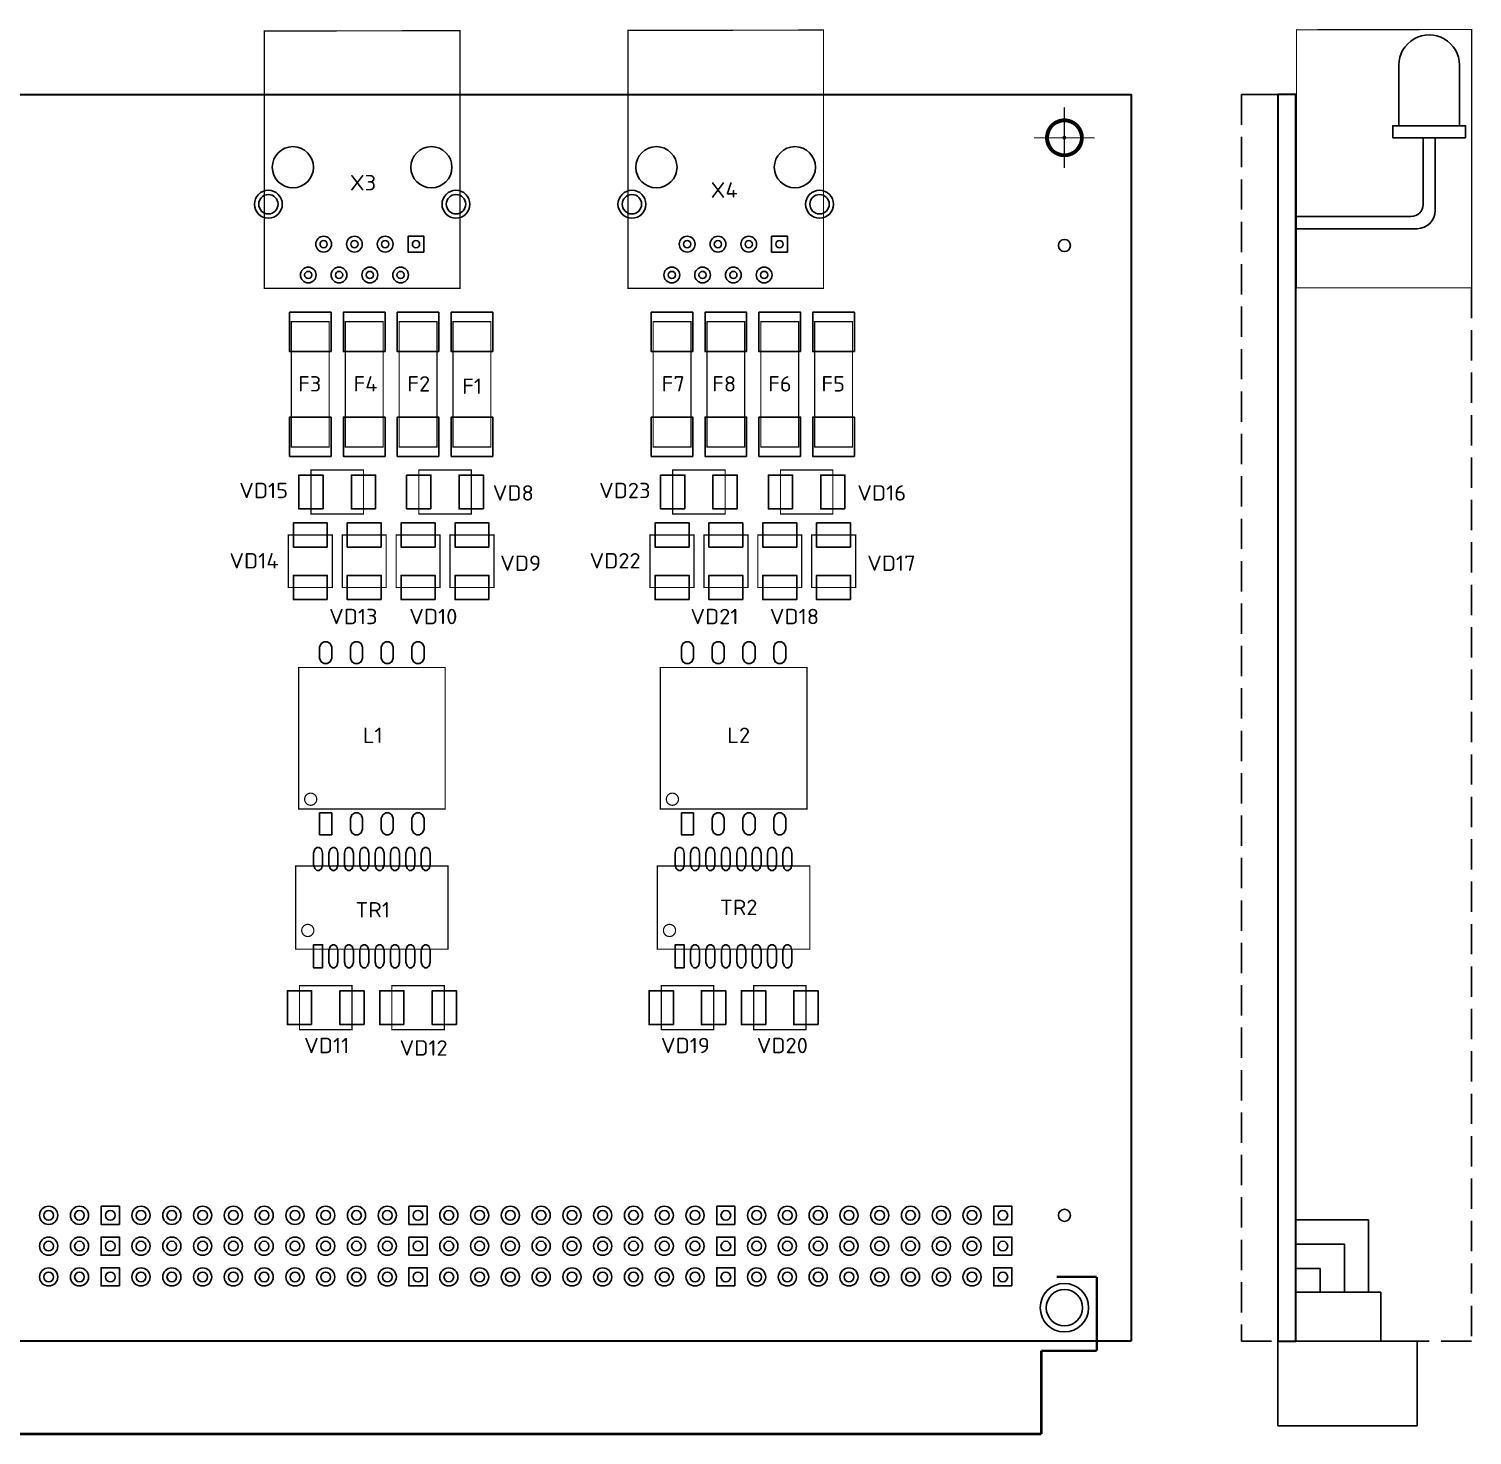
# Model space of a CAD drawing. Header units: millimetres. Extents: x 1127 to 1496, y -2533 to -2276.
# Drawn here: x 1376.7 to 1495.8, y -2392 to -2275.9 of the extents above; entities that cross this region are included whole.
import ezdxf
from ezdxf.enums import TextEntityAlignment as Align

# ---------------------------------------------------------------- set-up
doc = ezdxf.new("R2010")
doc.units = ezdxf.units.MM
doc.linetypes.add('ГОСТ 2.303 4', pattern=[7, 5, -2, 0])
doc.layers.get('0').update_dxf_attribs({"color": 250})
doc.layers.add('BOARD', color=173, linetype='Continuous', lineweight=35)
doc.layers.add('TOP', color=7, linetype='Continuous')
doc.styles.get("Standard").update_dxf_attribs({"font": 'txt.shx'})

# ---------------------------------------------------------------- blocks, each defined once
blk = doc.blocks.new('FIGURE_CIRCLE')
blk.add_circle((0, 0), 0.5)
blk = doc.blocks.new('FIGURE_SQUARE')
blk.add_lwpolyline([(-0.5, -0.5), (-0.5, 0.5), (0.5, 0.5), (0.5, -0.5)], close=True)
blk = doc.blocks.new('FIGURE_OBLONG')
blk.add_lwpolyline([(-0.5, -0.125), (-0.5, 0.125), (-0.416, 0.375), (-0.25, 0.5), (0.25, 0.5), (0.416, 0.375), (0.5, 0.125), (0.5, -0.125), (0.416, -0.375), (0.25, -0.5), (-0.25, -0.5), (-0.416, -0.375)], close=True)

msp = doc.modelspace()

# ---------------------------------------------------------------- linework, layer by layer
at = {"layer": 'BOARD'}
for points in [[(1467.65, -2384.2), (1234.4, -2384.2), (1234.4, -2281.33), (1467.65, -2281.33)], [(1479.75, -2384.2), (1481.25, -2384.2), (1481.25, -2281.33), (1479.75, -2281.33)]]:
    msp.add_lwpolyline(points, close=True, dxfattribs=at)
at = {"layer": 'TOP'}
for p, q in [((1489.75, -2278.9), (1489.75, -2283.9)), ((1494.75, -2278.9), (1494.75, -2283.9)), ((1478.25, -2281.33), (1476.75, -2281.33)), ((1491.75, -2284.9), (1491.75, -2290.4)), ((1492.75, -2284.9), (1492.75, -2290.9)), ((1490.75, -2291.4), (1481.25, -2291.4)), ((1491.25, -2292.4), (1481.25, -2292.4)), ((1487.25, -2374.2), (1481.25, -2374.2)), ((1487.25, -2380.17), (1487.25, -2374.2)), ((1485.25, -2376.2), (1481.25, -2376.2)), ((1485.25, -2380.17), (1485.25, -2376.2)), ((1483.25, -2378.2), (1481.25, -2378.2)), ((1483.25, -2380.17), (1483.25, -2378.2)), ((1481.25, -2380.17), (1488.25, -2380.17)), ((1488.25, -2380.17), (1488.25, -2384.2)), ((1479.75, -2391.2), (1479.75, -2384.2)), ((1481.25, -2384.2), (1491.25, -2384.2)), ((1491.25, -2384.2), (1491.25, -2391.2)), ((1491.25, -2391.2), (1479.75, -2391.2))]:
    msp.add_line(p, q, dxfattribs=at)
at = {"layer": 'TOP', "linetype": 'ГОСТ 2.303 4', "ltscale": 0.5}
for p, q in [((1476.75, -2281.33), (1476.75, -2384.2)), ((1479.75, -2281.33), (1478.25, -2281.33)), ((1495.75, -2297.28), (1495.75, -2384.2)), ((1476.75, -2384.2), (1479.75, -2384.2)), ((1495.75, -2384.2), (1491.25, -2384.2))]:
    msp.add_line(p, q, dxfattribs=at)
at = {"layer": 'TOP'}
for points, const_width in [([(1412.27, -2276.06), (1412.27, -2297.33), (1396.13, -2297.33), (1396.13, -2276.09), (1412.27, -2276.06), (1412.27, -2297.33), (1396.13, -2297.33)], 0.1), ([(1442.27, -2276.01), (1442.27, -2297.33), (1426.13, -2297.33), (1426.13, -2276.04), (1442.27, -2276.01), (1442.27, -2297.33), (1426.13, -2297.33)], 0.1), ([(1495.75, -2275.96), (1495.75, -2297.28), (1481.3, -2297.28), (1481.3, -2275.99), (1495.75, -2275.96), (1495.75, -2297.28), (1481.3, -2297.28)], 0.1), ([(1462.15, -2287.4), (1462.15, -2282.4)], 0.1), ([(1459.65, -2284.9), (1464.65, -2284.9)], 0.1), ([(1398.36, -2300.07), (1401.48, -2300.07), (1401.48, -2310.42), (1398.36, -2310.42), (1398.36, -2300.07)], 0.1), ([(1402.81, -2300.07), (1405.93, -2300.07), (1405.93, -2310.42), (1402.81, -2310.42), (1402.81, -2300.07)], 0.1), ([(1407.25, -2300.07), (1410.37, -2300.07), (1410.37, -2310.42), (1407.25, -2310.42), (1407.25, -2300.07)], 0.1), ([(1411.7, -2300.07), (1414.82, -2300.07), (1414.82, -2310.42), (1411.7, -2310.42), (1411.7, -2300.07)], 0.1), ([(1428.21, -2300.07), (1431.33, -2300.07), (1431.33, -2310.42), (1428.21, -2310.42), (1428.21, -2300.07)], 0.1), ([(1432.65, -2300.07), (1435.77, -2300.07), (1435.77, -2310.42), (1432.65, -2310.42), (1432.65, -2300.07)], 0.1), ([(1437.1, -2300.07), (1440.22, -2300.07), (1440.22, -2310.42), (1437.1, -2310.42), (1437.1, -2300.07)], 0.1), ([(1441.54, -2300.07), (1444.66, -2300.07), (1444.66, -2310.42), (1441.54, -2310.42), (1441.54, -2300.07)], 0.1), ([(1404.31, -2312.32), (1404.31, -2315.94), (1399.98, -2315.94), (1399.98, -2312.32), (1404.31, -2312.32)], 0.1), ([(1408.87, -2315.94), (1408.87, -2312.32), (1413.2, -2312.32), (1413.2, -2315.94), (1408.87, -2315.94)], 0.1), ([(1434.15, -2312.32), (1434.15, -2315.94), (1429.83, -2315.94), (1429.83, -2312.32), (1434.15, -2312.32)], 0.1), ([(1438.72, -2315.94), (1438.72, -2312.32), (1443.04, -2312.32), (1443.04, -2315.94), (1438.72, -2315.94)], 0.1), ([(1401.74, -2322.01), (1398.11, -2322.01), (1398.11, -2317.68), (1401.74, -2317.68), (1401.74, -2322.01)], 0.1), ([(1402.56, -2317.68), (1406.18, -2317.68), (1406.18, -2322.01), (1402.56, -2322.01), (1402.56, -2317.68)], 0.1), ([(1410.63, -2322.01), (1407, -2322.01), (1407, -2317.68), (1410.63, -2317.68), (1410.63, -2322.01)], 0.1), ([(1415.07, -2322.01), (1411.45, -2322.01), (1411.45, -2317.68), (1415.07, -2317.68), (1415.07, -2322.01)], 0.1), ([(1431.58, -2322.01), (1427.96, -2322.01), (1427.96, -2317.68), (1431.58, -2317.68), (1431.58, -2322.01)], 0.1), ([(1432.4, -2317.68), (1436.03, -2317.68), (1436.03, -2322.01), (1432.4, -2322.01), (1432.4, -2317.68)], 0.1), ([(1440.47, -2322.01), (1436.85, -2322.01), (1436.85, -2317.68), (1440.47, -2317.68), (1440.47, -2322.01)], 0.1), ([(1444.92, -2322.01), (1441.29, -2322.01), (1441.29, -2317.68), (1444.92, -2317.68), (1444.92, -2322.01)], 0.1), ([(1411.05, -2340.29), (1398.95, -2340.29), (1398.95, -2328.61), (1411.05, -2328.61), (1411.05, -2340.29)], 0.1), ([(1440.9, -2340.29), (1428.8, -2340.29), (1428.8, -2328.61), (1440.9, -2328.61), (1440.9, -2340.29)], 0.1), ([(1411.29, -2351.85), (1398.71, -2351.85), (1398.71, -2344.99), (1411.29, -2344.99), (1411.29, -2351.85)], 0.1), ([(1441.14, -2351.85), (1428.56, -2351.85), (1428.56, -2344.99), (1441.14, -2344.99), (1441.14, -2351.85)], 0.1), ([(1403.36, -2354.86), (1403.36, -2358.49), (1399.03, -2358.49), (1399.03, -2354.86), (1403.36, -2354.86)], 0.1), ([(1410.98, -2354.86), (1410.98, -2358.49), (1406.65, -2358.49), (1406.65, -2354.86), (1410.98, -2354.86)], 0.1), ([(1433.2, -2354.86), (1433.2, -2358.49), (1428.88, -2358.49), (1428.88, -2354.86), (1433.2, -2354.86)], 0.1), ([(1440.82, -2354.86), (1440.82, -2358.49), (1436.5, -2358.49), (1436.5, -2354.86), (1440.82, -2354.86)], 0.1), ([(1464.82, -2378.9), (1461.52, -2378.9)], 0.203), ([(1464.82, -2385), (1464.82, -2378.9)], 0.203), ([(1460.25, -2385), (1464.82, -2385)], 0.203), ([(1460.25, -2391.86), (1460.25, -2385)], 0.203), ([(1375.16, -2391.86), (1460.25, -2391.86)], 0.203)]:
    msp.add_lwpolyline(points, dxfattribs=dict(at, const_width=const_width))
for points, const_width in [([(1462.15, -2283.4, 1), (1462.15, -2286.4, 1), (1462.15, -2283.4)], 0.2), ([(1399.95, -2338.98, 1), (1399.95, -2339.98, 1), (1399.95, -2338.98)], 0.1), ([(1429.8, -2338.98, 1), (1429.8, -2339.98, 1), (1429.8, -2338.98)], 0.1), ([(1399.71, -2349.81, 1), (1399.71, -2350.81, 1), (1399.71, -2349.81)], 0.1), ([(1429.56, -2349.81, 1), (1429.56, -2350.81, 1), (1429.56, -2349.81)], 0.1)]:
    msp.add_lwpolyline(points, format="xyb", dxfattribs=dict(at, const_width=const_width))
msp.add_lwpolyline([(1495.25, -2284.9), (1495.25, -2283.9), (1489.25, -2283.9), (1489.25, -2284.9)], close=True, dxfattribs=at)
for centre, radius, start, end in [((1491.25, -2290.9), 1.5, 199.4712, 199.4712), ((1490.75, -2290.4), 1, 270, 0), ((1491.25, -2290.9), 1.5, 270, 0)]:
    msp.add_arc(centre, radius, start, end, dxfattribs=at)
at = {"layer": 'TOP', "extrusion": (0, 0, -1)}
msp.add_ellipse((1492.25, -2278.9), major_axis=(0, 2.5), ratio=1, start_param=4.712389, end_param=7.853982, dxfattribs=at)

# ---------------------------------------------------------------- block references
at = {"layer": 'TOP', "rotation": 90}
for name, p, xscale, yscale in [('FIGURE_CIRCLE', (1462.15, -2284.9), 2.7, 2.7), ('FIGURE_CIRCLE', (1462.15, -2284.9), 0.2, 0.2), ('FIGURE_CIRCLE', (1398.48, -2287.33), 3.4, 3.4), ('FIGURE_CIRCLE', (1398.48, -2287.33), 3.4, 3.4), ('FIGURE_CIRCLE', (1409.91, -2287.33), 3.4, 3.4), ('FIGURE_CIRCLE', (1409.91, -2287.33), 3.4, 3.4), ('FIGURE_CIRCLE', (1428.48, -2287.33), 3.4, 3.4), ('FIGURE_CIRCLE', (1428.48, -2287.33), 3.4, 3.4), ('FIGURE_CIRCLE', (1439.91, -2287.33), 3.4, 3.4), ('FIGURE_CIRCLE', (1439.91, -2287.33), 3.4, 3.4), ('FIGURE_CIRCLE', (1396.46, -2290.38), 2.3, 2.3), ('FIGURE_CIRCLE', (1396.46, -2290.38), 1.6, 1.6), ('FIGURE_CIRCLE', (1411.94, -2290.38), 2.3, 2.3), ('FIGURE_CIRCLE', (1411.94, -2290.38), 1.6, 1.6), ('FIGURE_CIRCLE', (1426.46, -2290.38), 2.3, 2.3), ('FIGURE_CIRCLE', (1426.46, -2290.38), 1.6, 1.6), ('FIGURE_CIRCLE', (1441.94, -2290.38), 2.3, 2.3), ('FIGURE_CIRCLE', (1441.94, -2290.38), 1.6, 1.6), ('FIGURE_CIRCLE', (1401.02, -2293.68), 1.3, 1.3), ('FIGURE_CIRCLE', (1401.02, -2293.68), 0.6, 0.6), ('FIGURE_CIRCLE', (1403.56, -2293.68), 1.3, 1.3), ('FIGURE_CIRCLE', (1403.56, -2293.68), 0.6, 0.6), ('FIGURE_CIRCLE', (1406.1, -2293.68), 1.3, 1.3), ('FIGURE_CIRCLE', (1406.1, -2293.68), 0.6, 0.6), ('FIGURE_SQUARE', (1408.64, -2293.68), 1.3, 1.3), ('FIGURE_CIRCLE', (1408.64, -2293.68), 0.6, 0.6), ('FIGURE_CIRCLE', (1431.02, -2293.68), 1.3, 1.3), ('FIGURE_CIRCLE', (1431.02, -2293.68), 0.6, 0.6), ('FIGURE_CIRCLE', (1433.56, -2293.68), 1.3, 1.3), ('FIGURE_CIRCLE', (1433.56, -2293.68), 0.6, 0.6), ('FIGURE_CIRCLE', (1436.1, -2293.68), 1.3, 1.3), ('FIGURE_CIRCLE', (1436.1, -2293.68), 0.6, 0.6), ('FIGURE_SQUARE', (1438.64, -2293.68), 1.3, 1.3), ('FIGURE_CIRCLE', (1438.64, -2293.68), 0.6, 0.6), ('FIGURE_CIRCLE', (1399.75, -2296.22), 1.3, 1.3), ('FIGURE_CIRCLE', (1399.75, -2296.22), 0.6, 0.6), ('FIGURE_CIRCLE', (1402.29, -2296.22), 1.3, 1.3), ('FIGURE_CIRCLE', (1402.29, -2296.22), 0.6, 0.6), ('FIGURE_CIRCLE', (1404.83, -2296.22), 1.3, 1.3), ('FIGURE_CIRCLE', (1404.83, -2296.22), 0.6, 0.6), ('FIGURE_CIRCLE', (1407.37, -2296.22), 1.3, 1.3), ('FIGURE_CIRCLE', (1407.37, -2296.22), 0.6, 0.6), ('FIGURE_CIRCLE', (1429.75, -2296.22), 1.3, 1.3), ('FIGURE_CIRCLE', (1429.75, -2296.22), 0.6, 0.6), ('FIGURE_CIRCLE', (1432.29, -2296.22), 1.3, 1.3), ('FIGURE_CIRCLE', (1432.29, -2296.22), 0.6, 0.6), ('FIGURE_CIRCLE', (1434.83, -2296.22), 1.3, 1.3), ('FIGURE_CIRCLE', (1434.83, -2296.22), 0.6, 0.6), ('FIGURE_CIRCLE', (1437.37, -2296.22), 1.3, 1.3), ('FIGURE_CIRCLE', (1437.37, -2296.22), 0.6, 0.6), ('FIGURE_SQUARE', (1399.92, -2300.92), 3.25, 3.43), ('FIGURE_SQUARE', (1404.37, -2300.92), 3.25, 3.43), ('FIGURE_SQUARE', (1408.81, -2300.92), 3.25, 3.43), ('FIGURE_SQUARE', (1413.26, -2300.92), 3.25, 3.43), ('FIGURE_SQUARE', (1429.77, -2300.92), 3.25, 3.43), ('FIGURE_SQUARE', (1434.21, -2300.92), 3.25, 3.43), ('FIGURE_SQUARE', (1438.66, -2300.92), 3.25, 3.43), ('FIGURE_SQUARE', (1443.1, -2300.92), 3.25, 3.43), ('FIGURE_SQUARE', (1399.92, -2309.57), 3.25, 3.43), ('FIGURE_SQUARE', (1404.37, -2309.57), 3.25, 3.43), ('FIGURE_SQUARE', (1408.81, -2309.57), 3.25, 3.43), ('FIGURE_SQUARE', (1413.26, -2309.57), 3.25, 3.43), ('FIGURE_SQUARE', (1429.77, -2309.57), 3.25, 3.43), ('FIGURE_SQUARE', (1434.21, -2309.57), 3.25, 3.43), ('FIGURE_SQUARE', (1438.66, -2309.57), 3.25, 3.43), ('FIGURE_SQUARE', (1443.1, -2309.57), 3.25, 3.43), ('FIGURE_SQUARE', (1399.98, -2314.13), 2.8, 2), ('FIGURE_SQUARE', (1404.31, -2314.13), 2.8, 2), ('FIGURE_SQUARE', (1408.87, -2314.13), 2.8, 2), ('FIGURE_SQUARE', (1413.2, -2314.13), 2.8, 2), ('FIGURE_SQUARE', (1429.83, -2314.13), 2.8, 2), ('FIGURE_SQUARE', (1434.15, -2314.13), 2.8, 2), ('FIGURE_SQUARE', (1438.72, -2314.13), 2.8, 2), ('FIGURE_SQUARE', (1443.04, -2314.13), 2.8, 2), ('FIGURE_SQUARE', (1399.92, -2317.68), 2, 2.8), ('FIGURE_SQUARE', (1404.37, -2317.68), 2, 2.8), ('FIGURE_SQUARE', (1408.81, -2317.68), 2, 2.8), ('FIGURE_SQUARE', (1413.26, -2317.68), 2, 2.8), ('FIGURE_SQUARE', (1429.77, -2317.68), 2, 2.8), ('FIGURE_SQUARE', (1434.21, -2317.68), 2, 2.8), ('FIGURE_SQUARE', (1438.66, -2317.68), 2, 2.8), ('FIGURE_SQUARE', (1443.1, -2317.68), 2, 2.8), ('FIGURE_SQUARE', (1399.92, -2322.01), 2, 2.8), ('FIGURE_SQUARE', (1404.37, -2322.01), 2, 2.8), ('FIGURE_SQUARE', (1408.81, -2322.01), 2, 2.8), ('FIGURE_SQUARE', (1413.26, -2322.01), 2, 2.8), ('FIGURE_SQUARE', (1429.77, -2322.01), 2, 2.8), ('FIGURE_SQUARE', (1434.21, -2322.01), 2, 2.8), ('FIGURE_SQUARE', (1438.66, -2322.01), 2, 2.8), ('FIGURE_SQUARE', (1443.1, -2322.01), 2, 2.8), ('FIGURE_OBLONG', (1400.56, -2344.41), 1.91, 0.74), ('FIGURE_OBLONG', (1401.83, -2344.41), 1.91, 0.74), ('FIGURE_OBLONG', (1403.1, -2344.41), 1.91, 0.74), ('FIGURE_OBLONG', (1404.37, -2344.41), 1.91, 0.74), ('FIGURE_OBLONG', (1405.64, -2344.41), 1.91, 0.74), ('FIGURE_OBLONG', (1406.91, -2344.41), 1.91, 0.74), ('FIGURE_OBLONG', (1408.18, -2344.41), 1.91, 0.74), ('FIGURE_OBLONG', (1409.45, -2344.41), 1.91, 0.74), ('FIGURE_OBLONG', (1430.4, -2344.41), 1.91, 0.74), ('FIGURE_OBLONG', (1431.67, -2344.41), 1.91, 0.74), ('FIGURE_OBLONG', (1432.94, -2344.41), 1.91, 0.74), ('FIGURE_OBLONG', (1434.21, -2344.41), 1.91, 0.74), ('FIGURE_OBLONG', (1435.48, -2344.41), 1.91, 0.74), ('FIGURE_OBLONG', (1436.75, -2344.41), 1.91, 0.74), ('FIGURE_OBLONG', (1438.02, -2344.41), 1.91, 0.74), ('FIGURE_OBLONG', (1439.29, -2344.41), 1.91, 0.74), ('FIGURE_SQUARE', (1400.56, -2352.44), 1.91, 0.74), ('FIGURE_OBLONG', (1401.83, -2352.44), 1.91, 0.74), ('FIGURE_OBLONG', (1403.1, -2352.44), 1.91, 0.74), ('FIGURE_OBLONG', (1404.37, -2352.44), 1.91, 0.74), ('FIGURE_OBLONG', (1405.64, -2352.44), 1.91, 0.74), ('FIGURE_OBLONG', (1406.91, -2352.44), 1.91, 0.74), ('FIGURE_OBLONG', (1408.18, -2352.44), 1.91, 0.74), ('FIGURE_OBLONG', (1409.45, -2352.44), 1.91, 0.74), ('FIGURE_SQUARE', (1430.4, -2352.44), 1.91, 0.74), ('FIGURE_OBLONG', (1431.67, -2352.44), 1.91, 0.74), ('FIGURE_OBLONG', (1432.94, -2352.44), 1.91, 0.74), ('FIGURE_OBLONG', (1434.21, -2352.44), 1.91, 0.74), ('FIGURE_OBLONG', (1435.48, -2352.44), 1.91, 0.74), ('FIGURE_OBLONG', (1436.75, -2352.44), 1.91, 0.74), ('FIGURE_OBLONG', (1438.02, -2352.44), 1.91, 0.74), ('FIGURE_OBLONG', (1439.29, -2352.44), 1.91, 0.74), ('FIGURE_SQUARE', (1399.03, -2356.68), 2.8, 2), ('FIGURE_SQUARE', (1403.36, -2356.68), 2.8, 2), ('FIGURE_SQUARE', (1406.65, -2356.68), 2.8, 2), ('FIGURE_SQUARE', (1410.98, -2356.68), 2.8, 2), ('FIGURE_SQUARE', (1428.88, -2356.68), 2.8, 2), ('FIGURE_SQUARE', (1433.2, -2356.68), 2.8, 2), ('FIGURE_SQUARE', (1436.5, -2356.68), 2.8, 2), ('FIGURE_SQUARE', (1440.82, -2356.68), 2.8, 2), ('FIGURE_CIRCLE', (1378.33, -2373.82), 1.5, 1.5), ('FIGURE_CIRCLE', (1378.33, -2373.82), 0.8, 0.8), ('FIGURE_CIRCLE', (1380.87, -2373.82), 1.5, 1.5), ('FIGURE_CIRCLE', (1380.87, -2373.82), 0.8, 0.8), ('FIGURE_SQUARE', (1383.41, -2373.82), 1.5, 1.5), ('FIGURE_CIRCLE', (1383.41, -2373.82), 0.8, 0.8), ('FIGURE_CIRCLE', (1385.95, -2373.82), 1.5, 1.5), ('FIGURE_CIRCLE', (1385.95, -2373.82), 0.8, 0.8), ('FIGURE_CIRCLE', (1388.49, -2373.82), 1.5, 1.5), ('FIGURE_CIRCLE', (1388.49, -2373.82), 0.8, 0.8), ('FIGURE_CIRCLE', (1391.03, -2373.82), 1.5, 1.5), ('FIGURE_CIRCLE', (1391.03, -2373.82), 0.8, 0.8), ('FIGURE_CIRCLE', (1393.57, -2373.82), 1.5, 1.5), ('FIGURE_CIRCLE', (1393.57, -2373.82), 0.8, 0.8), ('FIGURE_CIRCLE', (1396.11, -2373.82), 1.5, 1.5), ('FIGURE_CIRCLE', (1396.11, -2373.82), 0.8, 0.8), ('FIGURE_CIRCLE', (1398.65, -2373.82), 1.5, 1.5), ('FIGURE_CIRCLE', (1398.65, -2373.82), 0.8, 0.8), ('FIGURE_CIRCLE', (1401.19, -2373.82), 1.5, 1.5), ('FIGURE_CIRCLE', (1401.19, -2373.82), 0.8, 0.8), ('FIGURE_CIRCLE', (1403.73, -2373.82), 1.5, 1.5), ('FIGURE_CIRCLE', (1403.73, -2373.82), 0.8, 0.8), ('FIGURE_CIRCLE', (1406.27, -2373.82), 1.5, 1.5), ('FIGURE_CIRCLE', (1406.27, -2373.82), 0.8, 0.8), ('FIGURE_SQUARE', (1408.81, -2373.82), 1.5, 1.5), ('FIGURE_CIRCLE', (1408.81, -2373.82), 0.8, 0.8), ('FIGURE_CIRCLE', (1411.35, -2373.82), 1.5, 1.5), ('FIGURE_CIRCLE', (1411.35, -2373.82), 0.8, 0.8), ('FIGURE_CIRCLE', (1413.89, -2373.82), 1.5, 1.5), ('FIGURE_CIRCLE', (1413.89, -2373.82), 0.8, 0.8), ('FIGURE_CIRCLE', (1416.43, -2373.82), 1.5, 1.5), ('FIGURE_CIRCLE', (1416.43, -2373.82), 0.8, 0.8), ('FIGURE_CIRCLE', (1418.97, -2373.82), 1.5, 1.5), ('FIGURE_CIRCLE', (1418.97, -2373.82), 0.8, 0.8), ('FIGURE_CIRCLE', (1421.51, -2373.82), 1.5, 1.5), ('FIGURE_CIRCLE', (1421.51, -2373.82), 0.8, 0.8), ('FIGURE_CIRCLE', (1424.05, -2373.82), 1.5, 1.5), ('FIGURE_CIRCLE', (1424.05, -2373.82), 0.8, 0.8), ('FIGURE_CIRCLE', (1426.59, -2373.82), 1.5, 1.5), ('FIGURE_CIRCLE', (1426.59, -2373.82), 0.8, 0.8), ('FIGURE_CIRCLE', (1429.13, -2373.82), 1.5, 1.5), ('FIGURE_CIRCLE', (1429.13, -2373.82), 0.8, 0.8), ('FIGURE_CIRCLE', (1431.67, -2373.82), 1.5, 1.5), ('FIGURE_CIRCLE', (1431.67, -2373.82), 0.8, 0.8), ('FIGURE_SQUARE', (1434.21, -2373.82), 1.5, 1.5), ('FIGURE_CIRCLE', (1434.21, -2373.82), 0.8, 0.8), ('FIGURE_CIRCLE', (1436.75, -2373.82), 1.5, 1.5), ('FIGURE_CIRCLE', (1436.75, -2373.82), 0.8, 0.8), ('FIGURE_CIRCLE', (1439.29, -2373.82), 1.5, 1.5), ('FIGURE_CIRCLE', (1439.29, -2373.82), 0.8, 0.8), ('FIGURE_CIRCLE', (1441.83, -2373.82), 1.5, 1.5), ('FIGURE_CIRCLE', (1441.83, -2373.82), 0.8, 0.8), ('FIGURE_CIRCLE', (1444.37, -2373.82), 1.5, 1.5), ('FIGURE_CIRCLE', (1444.37, -2373.82), 0.8, 0.8), ('FIGURE_CIRCLE', (1446.91, -2373.82), 1.5, 1.5), ('FIGURE_CIRCLE', (1446.91, -2373.82), 0.8, 0.8), ('FIGURE_CIRCLE', (1449.45, -2373.82), 1.5, 1.5), ('FIGURE_CIRCLE', (1449.45, -2373.82), 0.8, 0.8), ('FIGURE_CIRCLE', (1451.99, -2373.82), 1.5, 1.5), ('FIGURE_CIRCLE', (1451.99, -2373.82), 0.8, 0.8), ('FIGURE_CIRCLE', (1454.53, -2373.82), 1.5, 1.5), ('FIGURE_CIRCLE', (1454.53, -2373.82), 0.8, 0.8), ('FIGURE_SQUARE', (1457.07, -2373.82), 1.5, 1.5), ('FIGURE_CIRCLE', (1457.07, -2373.82), 0.8, 0.8), ('FIGURE_CIRCLE', (1378.33, -2376.36), 1.5, 1.5), ('FIGURE_CIRCLE', (1378.33, -2376.36), 0.8, 0.8), ('FIGURE_CIRCLE', (1380.87, -2376.36), 1.5, 1.5), ('FIGURE_CIRCLE', (1380.87, -2376.36), 0.8, 0.8), ('FIGURE_SQUARE', (1383.41, -2376.36), 1.5, 1.5), ('FIGURE_CIRCLE', (1383.41, -2376.36), 0.8, 0.8), ('FIGURE_CIRCLE', (1385.95, -2376.36), 1.5, 1.5), ('FIGURE_CIRCLE', (1385.95, -2376.36), 0.8, 0.8), ('FIGURE_CIRCLE', (1388.49, -2376.36), 1.5, 1.5), ('FIGURE_CIRCLE', (1388.49, -2376.36), 0.8, 0.8), ('FIGURE_CIRCLE', (1391.03, -2376.36), 1.5, 1.5), ('FIGURE_CIRCLE', (1391.03, -2376.36), 0.8, 0.8), ('FIGURE_CIRCLE', (1393.57, -2376.36), 1.5, 1.5), ('FIGURE_CIRCLE', (1393.57, -2376.36), 0.8, 0.8), ('FIGURE_CIRCLE', (1396.11, -2376.36), 1.5, 1.5), ('FIGURE_CIRCLE', (1396.11, -2376.36), 0.8, 0.8), ('FIGURE_CIRCLE', (1398.65, -2376.36), 1.5, 1.5), ('FIGURE_CIRCLE', (1398.65, -2376.36), 0.8, 0.8), ('FIGURE_CIRCLE', (1401.19, -2376.36), 1.5, 1.5), ('FIGURE_CIRCLE', (1401.19, -2376.36), 0.8, 0.8), ('FIGURE_CIRCLE', (1403.73, -2376.36), 1.5, 1.5), ('FIGURE_CIRCLE', (1403.73, -2376.36), 0.8, 0.8), ('FIGURE_CIRCLE', (1406.27, -2376.36), 1.5, 1.5), ('FIGURE_CIRCLE', (1406.27, -2376.36), 0.8, 0.8), ('FIGURE_SQUARE', (1408.81, -2376.36), 1.5, 1.5), ('FIGURE_CIRCLE', (1408.81, -2376.36), 0.8, 0.8), ('FIGURE_CIRCLE', (1411.35, -2376.36), 1.5, 1.5), ('FIGURE_CIRCLE', (1411.35, -2376.36), 0.8, 0.8), ('FIGURE_CIRCLE', (1413.89, -2376.36), 1.5, 1.5), ('FIGURE_CIRCLE', (1413.89, -2376.36), 0.8, 0.8), ('FIGURE_CIRCLE', (1416.43, -2376.36), 1.5, 1.5), ('FIGURE_CIRCLE', (1416.43, -2376.36), 0.8, 0.8), ('FIGURE_CIRCLE', (1418.97, -2376.36), 1.5, 1.5), ('FIGURE_CIRCLE', (1418.97, -2376.36), 0.8, 0.8), ('FIGURE_CIRCLE', (1421.51, -2376.36), 1.5, 1.5), ('FIGURE_CIRCLE', (1421.51, -2376.36), 0.8, 0.8), ('FIGURE_CIRCLE', (1424.05, -2376.36), 1.5, 1.5), ('FIGURE_CIRCLE', (1424.05, -2376.36), 0.8, 0.8), ('FIGURE_CIRCLE', (1426.59, -2376.36), 1.5, 1.5), ('FIGURE_CIRCLE', (1426.59, -2376.36), 0.8, 0.8), ('FIGURE_CIRCLE', (1429.13, -2376.36), 1.5, 1.5), ('FIGURE_CIRCLE', (1429.13, -2376.36), 0.8, 0.8), ('FIGURE_CIRCLE', (1431.67, -2376.36), 1.5, 1.5), ('FIGURE_CIRCLE', (1431.67, -2376.36), 0.8, 0.8), ('FIGURE_SQUARE', (1434.21, -2376.36), 1.5, 1.5), ('FIGURE_CIRCLE', (1434.21, -2376.36), 0.8, 0.8), ('FIGURE_CIRCLE', (1436.75, -2376.36), 1.5, 1.5), ('FIGURE_CIRCLE', (1436.75, -2376.36), 0.8, 0.8), ('FIGURE_CIRCLE', (1439.29, -2376.36), 1.5, 1.5), ('FIGURE_CIRCLE', (1439.29, -2376.36), 0.8, 0.8), ('FIGURE_CIRCLE', (1441.83, -2376.36), 1.5, 1.5), ('FIGURE_CIRCLE', (1441.83, -2376.36), 0.8, 0.8), ('FIGURE_CIRCLE', (1444.37, -2376.36), 1.5, 1.5), ('FIGURE_CIRCLE', (1444.37, -2376.36), 0.8, 0.8), ('FIGURE_CIRCLE', (1446.91, -2376.36), 1.5, 1.5), ('FIGURE_CIRCLE', (1446.91, -2376.36), 0.8, 0.8), ('FIGURE_CIRCLE', (1449.45, -2376.36), 1.5, 1.5), ('FIGURE_CIRCLE', (1449.45, -2376.36), 0.8, 0.8), ('FIGURE_CIRCLE', (1451.99, -2376.36), 1.5, 1.5), ('FIGURE_CIRCLE', (1451.99, -2376.36), 0.8, 0.8), ('FIGURE_CIRCLE', (1454.53, -2376.36), 1.5, 1.5), ('FIGURE_CIRCLE', (1454.53, -2376.36), 0.8, 0.8), ('FIGURE_SQUARE', (1457.07, -2376.36), 1.5, 1.5), ('FIGURE_CIRCLE', (1457.07, -2376.36), 0.8, 0.8), ('FIGURE_CIRCLE', (1378.33, -2378.9), 1.5, 1.5), ('FIGURE_CIRCLE', (1380.87, -2378.9), 1.5, 1.5), ('FIGURE_SQUARE', (1383.41, -2378.9), 1.5, 1.5), ('FIGURE_CIRCLE', (1385.95, -2378.9), 1.5, 1.5), ('FIGURE_CIRCLE', (1388.49, -2378.9), 1.5, 1.5), ('FIGURE_CIRCLE', (1391.03, -2378.9), 1.5, 1.5), ('FIGURE_CIRCLE', (1393.57, -2378.9), 1.5, 1.5), ('FIGURE_CIRCLE', (1396.11, -2378.9), 1.5, 1.5), ('FIGURE_CIRCLE', (1398.65, -2378.9), 1.5, 1.5), ('FIGURE_CIRCLE', (1401.19, -2378.9), 1.5, 1.5), ('FIGURE_CIRCLE', (1403.73, -2378.9), 1.5, 1.5), ('FIGURE_CIRCLE', (1406.27, -2378.9), 1.5, 1.5), ('FIGURE_SQUARE', (1408.81, -2378.9), 1.5, 1.5), ('FIGURE_CIRCLE', (1411.35, -2378.9), 1.5, 1.5), ('FIGURE_CIRCLE', (1413.89, -2378.9), 1.5, 1.5), ('FIGURE_CIRCLE', (1416.43, -2378.9), 1.5, 1.5), ('FIGURE_CIRCLE', (1418.97, -2378.9), 1.5, 1.5), ('FIGURE_CIRCLE', (1421.51, -2378.9), 1.5, 1.5), ('FIGURE_CIRCLE', (1424.05, -2378.9), 1.5, 1.5), ('FIGURE_CIRCLE', (1426.59, -2378.9), 1.5, 1.5), ('FIGURE_CIRCLE', (1429.13, -2378.9), 1.5, 1.5), ('FIGURE_CIRCLE', (1431.67, -2378.9), 1.5, 1.5), ('FIGURE_SQUARE', (1434.21, -2378.9), 1.5, 1.5), ('FIGURE_CIRCLE', (1436.75, -2378.9), 1.5, 1.5), ('FIGURE_CIRCLE', (1439.29, -2378.9), 1.5, 1.5), ('FIGURE_CIRCLE', (1441.83, -2378.9), 1.5, 1.5), ('FIGURE_CIRCLE', (1444.37, -2378.9), 1.5, 1.5), ('FIGURE_CIRCLE', (1446.91, -2378.9), 1.5, 1.5), ('FIGURE_CIRCLE', (1449.45, -2378.9), 1.5, 1.5), ('FIGURE_CIRCLE', (1451.99, -2378.9), 1.5, 1.5), ('FIGURE_CIRCLE', (1454.53, -2378.9), 1.5, 1.5), ('FIGURE_SQUARE', (1457.07, -2378.9), 1.5, 1.5), ('FIGURE_CIRCLE', (1378.33, -2378.9), 0.8, 0.8), ('FIGURE_CIRCLE', (1380.87, -2378.9), 0.8, 0.8), ('FIGURE_CIRCLE', (1383.41, -2378.9), 0.8, 0.8), ('FIGURE_CIRCLE', (1385.95, -2378.9), 0.8, 0.8), ('FIGURE_CIRCLE', (1388.49, -2378.9), 0.8, 0.8), ('FIGURE_CIRCLE', (1391.03, -2378.9), 0.8, 0.8), ('FIGURE_CIRCLE', (1393.57, -2378.9), 0.8, 0.8), ('FIGURE_CIRCLE', (1396.11, -2378.9), 0.8, 0.8), ('FIGURE_CIRCLE', (1398.65, -2378.9), 0.8, 0.8), ('FIGURE_CIRCLE', (1401.19, -2378.9), 0.8, 0.8), ('FIGURE_CIRCLE', (1403.73, -2378.9), 0.8, 0.8), ('FIGURE_CIRCLE', (1406.27, -2378.9), 0.8, 0.8), ('FIGURE_CIRCLE', (1408.81, -2378.9), 0.8, 0.8), ('FIGURE_CIRCLE', (1411.35, -2378.9), 0.8, 0.8), ('FIGURE_CIRCLE', (1413.89, -2378.9), 0.8, 0.8), ('FIGURE_CIRCLE', (1416.43, -2378.9), 0.8, 0.8), ('FIGURE_CIRCLE', (1418.97, -2378.9), 0.8, 0.8), ('FIGURE_CIRCLE', (1421.51, -2378.9), 0.8, 0.8), ('FIGURE_CIRCLE', (1424.05, -2378.9), 0.8, 0.8), ('FIGURE_CIRCLE', (1426.59, -2378.9), 0.8, 0.8), ('FIGURE_CIRCLE', (1429.13, -2378.9), 0.8, 0.8), ('FIGURE_CIRCLE', (1431.67, -2378.9), 0.8, 0.8), ('FIGURE_CIRCLE', (1434.21, -2378.9), 0.8, 0.8), ('FIGURE_CIRCLE', (1436.75, -2378.9), 0.8, 0.8), ('FIGURE_CIRCLE', (1439.29, -2378.9), 0.8, 0.8), ('FIGURE_CIRCLE', (1441.83, -2378.9), 0.8, 0.8), ('FIGURE_CIRCLE', (1444.37, -2378.9), 0.8, 0.8), ('FIGURE_CIRCLE', (1446.91, -2378.9), 0.8, 0.8), ('FIGURE_CIRCLE', (1449.45, -2378.9), 0.8, 0.8), ('FIGURE_CIRCLE', (1451.99, -2378.9), 0.8, 0.8), ('FIGURE_CIRCLE', (1454.53, -2378.9), 0.8, 0.8), ('FIGURE_CIRCLE', (1457.07, -2378.9), 0.8, 0.8), ('FIGURE_CIRCLE', (1462.15, -2381.44), 4, 4), ('FIGURE_CIRCLE', (1462.15, -2381.44), 3, 3)]:
    msp.add_blockref(name, p, dxfattribs=dict(at, xscale=xscale, yscale=yscale))
for p in [(1462.15, -2293.79), (1462.15, -2373.82)]:
    msp.add_blockref('FIGURE_CIRCLE', p, dxfattribs=at)
at = {"layer": 'TOP', "xscale": 1.8, "rotation": 90}
for name, p in [('FIGURE_OBLONG', (1401.19, -2327.39)), ('FIGURE_OBLONG', (1403.73, -2327.39)), ('FIGURE_OBLONG', (1406.27, -2327.39)), ('FIGURE_OBLONG', (1408.81, -2327.39)), ('FIGURE_OBLONG', (1431.04, -2327.39)), ('FIGURE_OBLONG', (1433.58, -2327.39)), ('FIGURE_OBLONG', (1436.12, -2327.39)), ('FIGURE_OBLONG', (1438.66, -2327.39)), ('FIGURE_SQUARE', (1401.19, -2341.51)), ('FIGURE_OBLONG', (1403.73, -2341.51)), ('FIGURE_OBLONG', (1406.27, -2341.51)), ('FIGURE_OBLONG', (1408.81, -2341.51)), ('FIGURE_SQUARE', (1431.04, -2341.51)), ('FIGURE_OBLONG', (1433.58, -2341.51)), ('FIGURE_OBLONG', (1436.12, -2341.51)), ('FIGURE_OBLONG', (1438.66, -2341.51))]:
    msp.add_blockref(name, p, dxfattribs=at)

# ---------------------------------------------------------------- texts
at = {"layer": 'TOP', "width": 1.019685}
for s, p in [('X3', (1404.27, -2289.24)), ('X4', (1434.07, -2289.84)), ('F3', (1399.87, -2305.84)), ('F4', (1404.47, -2305.84)), ('F2', (1408.87, -2305.84)), ('F7', (1429.87, -2305.84)), ('F8', (1434.07, -2305.84)), ('F6', (1438.67, -2305.84)), ('F5', (1443.07, -2305.84)), ('F1', (1413.27, -2306.04)), ('VD15', (1396.07, -2314.64)), ('VD8', (1416.67, -2314.84)), ('VD23', (1425.87, -2314.64)), ('VD16', (1447.07, -2314.84)), ('VD14', (1395.27, -2320.44)), ('VD9', (1417.27, -2320.64)), ('VD22', (1425.07, -2320.44)), ('VD17', (1447.87, -2320.64)), ('VD13', (1403.47, -2325.04)), ('VD10', (1410.07, -2325.04)), ('VD21', (1433.27, -2325.04)), ('VD18', (1439.87, -2325.04)), ('L1', (1405.07, -2334.84)), ('L2', (1435.27, -2334.84)), ('TR1', (1405.07, -2349.24)), ('TR2', (1435.27, -2349.04)), ('VD11', (1401.27, -2360.44)), ('VD12', (1409.27, -2360.64)), ('VD19', (1430.87, -2360.44)), ('VD20', (1438.87, -2360.44))]:
    msp.add_text(s, height=1.27, dxfattribs=at).set_placement(p, align=Align.CENTER)

doc.saveas('drawing.dxf')
